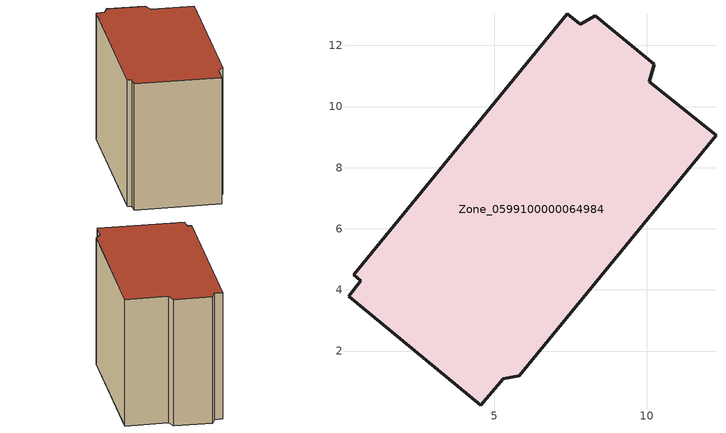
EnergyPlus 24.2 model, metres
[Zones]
Zone_0599100000064984
 floor ground (C_G): 0.64,4.31 0.41,4.49 7.4,13.03 7.83,12.69 8.32,12.98 10.24,11.39 10.09,10.81 12.26,9.06 5.83,1.2 5.3,1.09 4.56,0.24 0.24,3.79 z0
 wall outside (C_F): 10.24,11.39 8.32,12.98 7.83,12.69 7.4,13.03 0.41,4.49 0.64,4.31 0.24,3.79 4.56,0.24 5.3,1.09 5.83,1.2 12.26,9.06 10.09,10.81 10.24,11.39 z0:8.64
 roof outside (C_R): 0.64,4.31 0.24,3.79 4.56,0.24 5.3,1.09 5.83,1.2 12.26,9.06 10.09,10.81 10.24,11.39 8.32,12.98 7.83,12.69 7.4,13.03 0.41,4.49 z8.64
[BUILDING]
Pand.0599100000064984: North Axis=0; Terrain=City; Loads Convergence Tolerance Value=0.04; Temperature Convergence Tolerance Value=0.4; Solar Distribution=FullExterior; Maximum Number of Warmup Days=25; Minimum Number of Warmup Days=1
[Site:Location]
Rotterdam.The.Hague.AP_ZH_NLD Design_Conditions: Latitude=51.96; Longitude=4.45; Time Zone=1; Elevation=-4.5
[SITE:GROUNDTEMPERATURE:BUILDINGSURFACE]
18, 18, 18, 18, 18, 18, 18, 18, 18, 18, 18, 18
[MATERIAL] Thermal Absorptance=0.9; Solar Absorptance=0.7; Visible Absorptance=0.7
Name | Roughness | Thickness | Conductivity | Density | Specific Heat
G.TI.1946-1964 | MediumSmooth | 0.15 | 1 | 540 | 1210
F.TI.1946-1964 | Rough | 0.3 | 0.857143 | 1920 | 840
R.TI.1946-1964 | MediumRough | 0.2 | 0.277778 | 1500 | 1000
[CONSTRUCTION]
C_G: G.TI.1946-1964
C_F: F.TI.1946-1964
C_R: R.TI.1946-1964
[ZONE]
Zone_0599100000064984: Type=1; Multiplier=1; Ceiling Height=Autocalculate; Volume=Autocalculate; Floor Area=autocalculate; Part of Total Floor Area=Yes
[ZONEINFILTRATION:DESIGNFLOWRATE]
Infil_Zone_0599100000064984: Zone or ZoneList or Space or SpaceList=Zone_0599100000064984; Schedule=AlwaysOn; Design Flow Rate Calculation Method=Flow/Area; Flow Rate per Floor Area=0.003; Constant Term Coefficient=1; Temperature Term Coefficient=0; Velocity Term Coefficient=0; Velocity Squared Term Coefficient=0
[HVACTEMPLATE:ZONE:IDEALLOADSAIRSYSTEM]
Zone_0599100000064984: Maximum Heating Supply Air Temperature=50; Minimum Cooling Supply Air Temperature=13; Maximum Heating Supply Air Humidity Ratio=0.0156; Minimum Cooling Supply Air Humidity Ratio=0.0077; Heating Limit=NoLimit; Cooling Limit=NoLimit; Dehumidification Control Type=ConstantSensibleHeatRatio; Cooling Sensible Heat Ratio=0.7; Dehumidification Setpoint=60; Humidification Control Type=None; Humidification Setpoint=30; Outdoor Air Method=None; Outdoor Air Flow Rate per Person=0.00944; Outdoor Air Flow Rate per Zone Floor Area=0; Outdoor Air Flow Rate per Zone=0; Demand Controlled Ventilation Type=None; Outdoor Air Economizer Type=NoEconomizer; Heat Recovery Type=None; Sensible Heat Recovery Effectiveness=0.7; Latent Heat Recovery Effectiveness=0.65
[ZONECONTROL:THERMOSTAT]
ThermostatControl_Zone_0599100000064984: Zone or ZoneList=Zone_0599100000064984; Control Type Schedule=DualSetpointControlType; Control 1=Thermostat_Zone_0599100000064984; Temperature Difference Between Cutout And Setpoint=0
[THERMOSTATSETPOINT:DUALSETPOINT]
Thermostat_Zone_0599100000064984: Heating Setpoint Temperature Schedule=HeatingSetpoint_Zone_0599100000064984; Cooling Setpoint Temperature Schedule=CoolingSetpoint_Zone_0599100000064984
[SCHEDULE:COMPACT]
HeatingSetpoint_Zone_0599100000064984: Through: 12/31, For: AllDays, Until: 24:00, 21
CoolingSetpoint_Zone_0599100000064984: Through: 12/31, For: AllDays, Until: 24:00, 24
DualSetpointControlType: Through: 12/31, For: AllDays, Until: 24:00, 4
AlwaysOn: Through: 12/31, For: AllDays, Until: 24:00, 1
